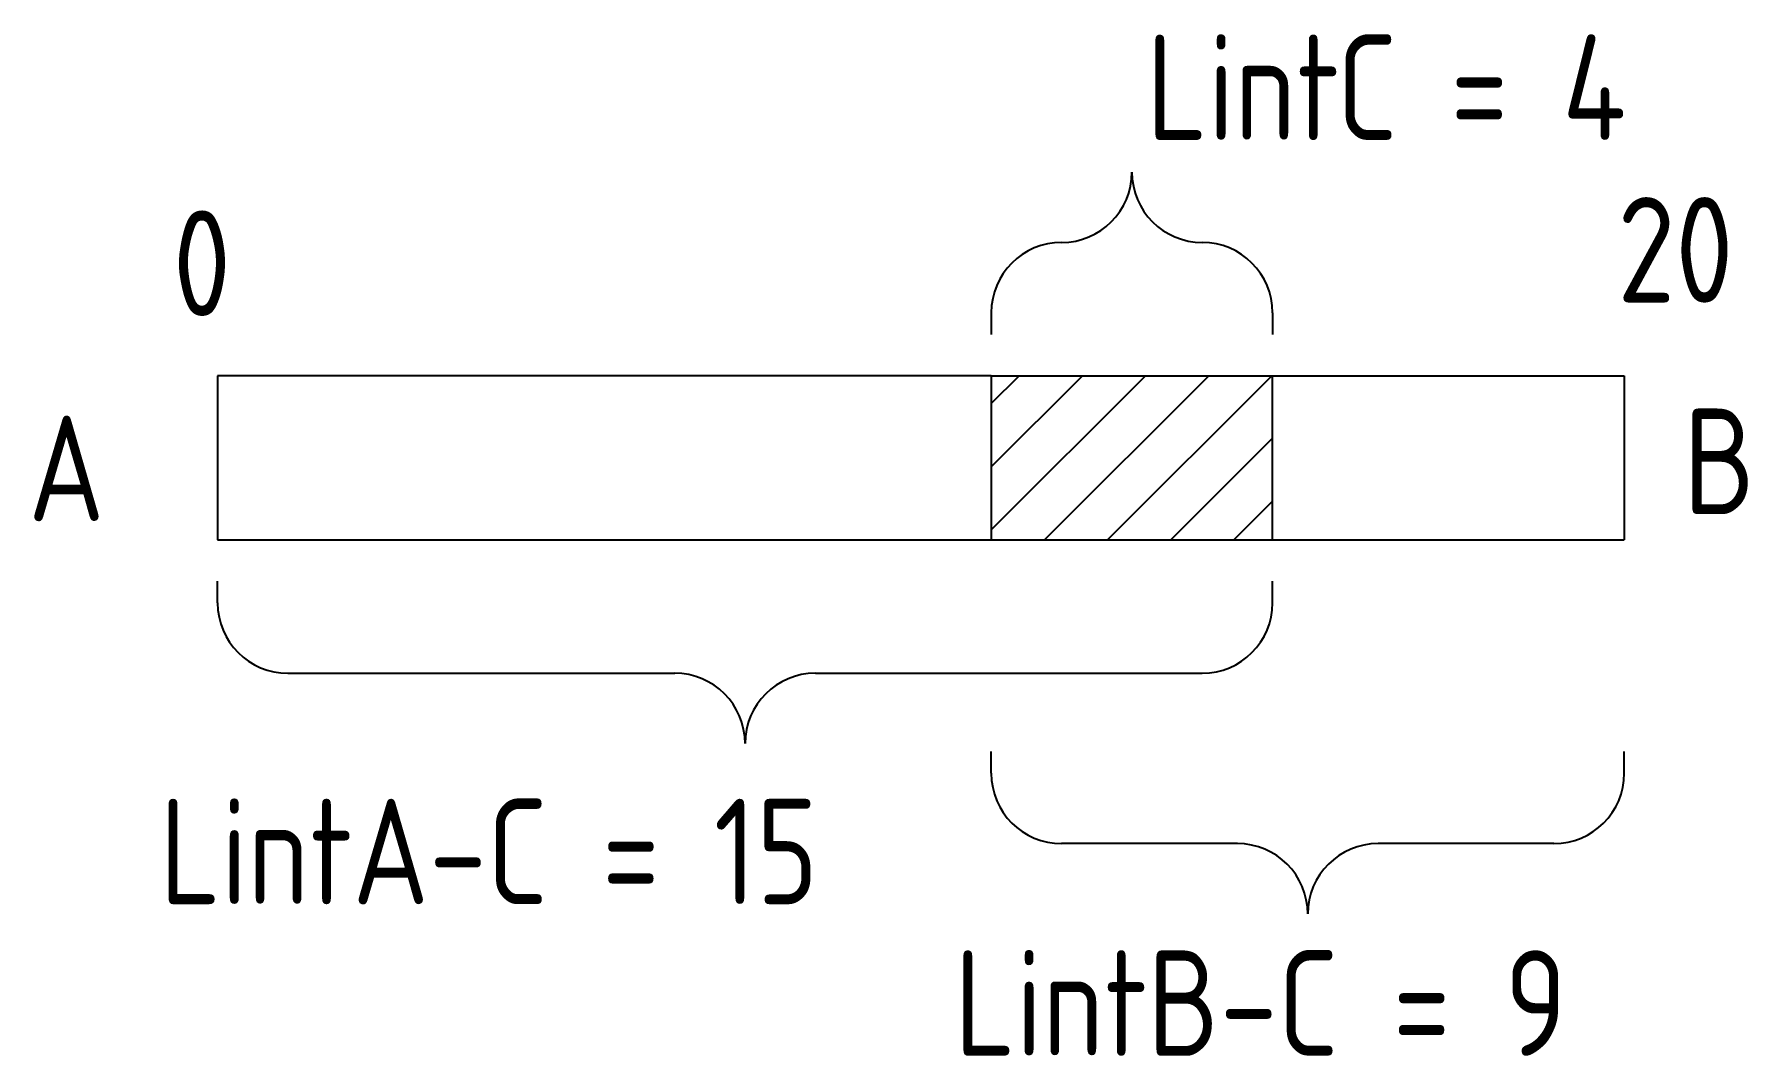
# Model space of a CAD drawing. Header units: millimetres. Extents: x 555 to 799, y 225 to 371.
import ezdxf

# ---------------------------------------------------------------- set-up
doc = ezdxf.new("R2010")
doc.units = ezdxf.units.MM
doc.styles.add('ГОСТ 2.304', font='CS_Gost2304.shx')

msp = doc.modelspace()

# ---------------------------------------------------------------- hatches: boundary and pattern name
at = {"ltscale": 100}
h = msp.add_hatch(dxfattribs=at)
h.set_pattern_fill('ANSI31', color=256, scale=2, style=0)
h.set_pattern_definition([(45, (577.901, 285.583), (-4.49013, 4.49013), [])])
h.paths.add_polyline_path([(691.29, 322.12), (731.29, 322.12), (731.29, 298.77), (691.29, 298.77)])

# ---------------------------------------------------------------- linework, layer by layer
for p, q in [((691.29, 331.07), (691.29, 327.96)), ((731.29, 331.07), (731.29, 327.96)), ((691.29, 322.12), (581.29, 322.12)), ((581.29, 322.12), (581.29, 298.77)), ((691.29, 322.12), (691.29, 298.77)), ((691.29, 322.12), (731.29, 322.12)), ((731.29, 298.77), (731.29, 322.12)), ((731.29, 322.12), (781.29, 322.12)), ((781.29, 322.12), (781.29, 298.77)), ((581.29, 298.77), (781.29, 298.77)), ((581.29, 292.92), (581.29, 292.92)), ((581.29, 289.81), (581.29, 292.92)), ((731.29, 289.81), (731.29, 292.92)), ((591.29, 279.81), (646.29, 279.81)), ((666.29, 279.81), (721.29, 279.81)), ((691.29, 265.58), (691.29, 268.69)), ((781.29, 265.58), (781.29, 268.69)), ((726.29, 255.58), (701.29, 255.58)), ((771.29, 255.58), (746.29, 255.58))]:
    msp.add_line(p, q, dxfattribs=at)
for centre, start, end in [((701.29, 351.07), 270, 0), ((721.29, 351.07), 180, 270), ((701.29, 331.07), 90, 180), ((721.29, 331.07), 0, 90), ((591.29, 289.81), 180, 270), ((721.29, 289.81), 270, 0), ((646.29, 269.81), 0, 90), ((666.29, 269.81), 90, 180), ((701.29, 265.58), 180, 270), ((771.29, 265.58), 270, 0), ((726.29, 245.58), 0, 90), ((746.29, 245.58), 90, 180)]:
    msp.add_arc(centre, 10, start, end, dxfattribs=at)

# ---------------------------------------------------------------- texts
at = {"ltscale": 100, "char_height": 15, "attachment_point": 1, "style": 'ГОСТ 2.304'}
for s, insert, width in [('LintС = 4', (713.33, 370.63), 99.1484), ('20', (780.3, 347.52), 34.9934), ('0', (574.93, 345.62), 34.9934), ('В', (789.65, 317.45), 34.9934), ('А', (554.36, 316.45), 34.9934), ('LintA-C = 15', (573.03, 261.96), 118.5284), ('LintB-C = 9', (686.03, 240.41), 121.9253)]:
    msp.add_mtext(s, dxfattribs=dict(at, insert=insert, width=width))

doc.saveas('drawing.dxf')
